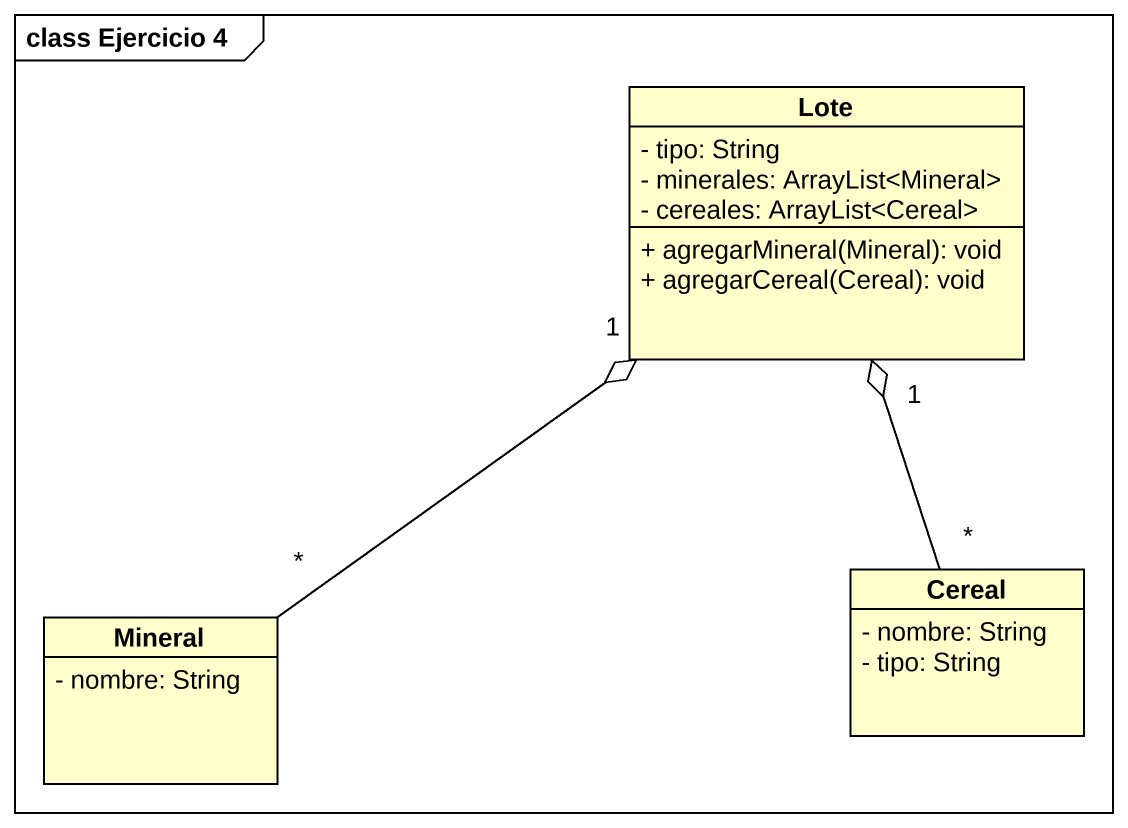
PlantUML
@startuml
mainframe class Ejercicio 4
hide circle
hide empty members
skinparam classAttributeIconSize 0
class Lote {
  - tipo: String
  - minerales: ArrayList<Mineral>
  - cereales: ArrayList<Cereal>
  + agregarMineral(Mineral): void
  + agregarCereal(Cereal): void
}
class Mineral {
  - nombre: String
}
class Cereal {
  - nombre: String
  - tipo: String
}
Mineral "*" -up-o "1" Lote
Cereal "*" -up-o "1" Lote
@enduml
